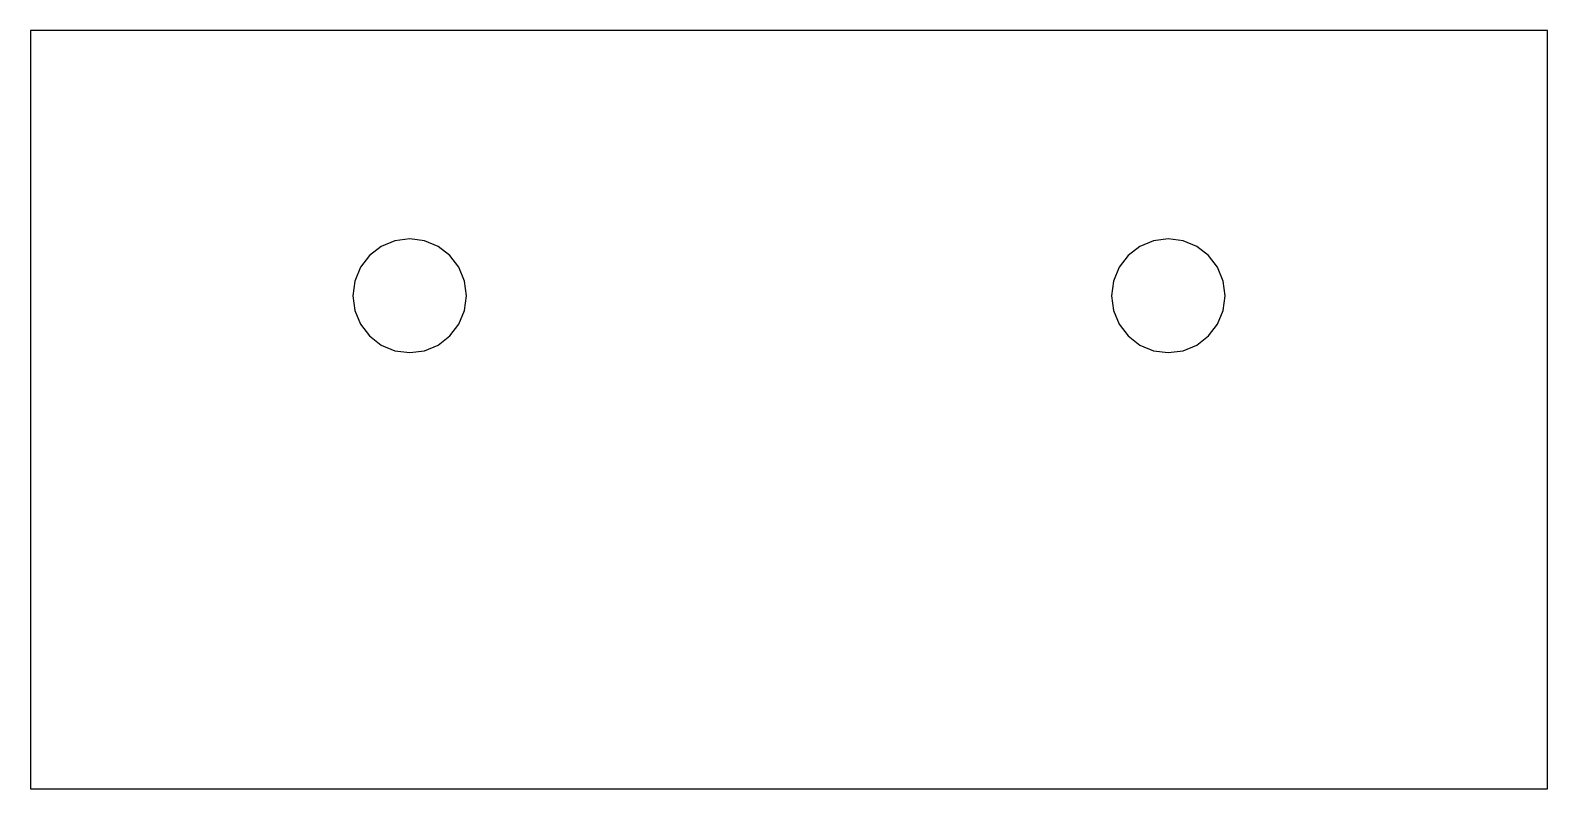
# Model space of a CAD drawing. Header units: metres. Extents: x -3526.3 to -3486.3, y -46 to -26.
import ezdxf

# ---------------------------------------------------------------- set-up
doc = ezdxf.new("R2010")
doc.units = ezdxf.units.M

msp = doc.modelspace()

# ---------------------------------------------------------------- linework, layer by layer
at = {"layer": 'GROUP0'}
for p, q in [((-3486.269, -26.032), (-3526.269, -26.032)), ((-3526.269, -26.032), (-3526.269, -46.032)), ((-3486.269, -46.032), (-3486.269, -26.032)), ((-3516.657, -31.583, 0), (-3517.019, -31.733, 0)), ((-3516.269, -31.532, 0), (-3516.657, -31.583, 0)), ((-3515.881, -31.583, 0), (-3516.269, -31.532, 0)), ((-3515.519, -31.733, 0), (-3515.881, -31.583, 0)), ((-3496.657, -31.583, 0), (-3497.019, -31.733, 0)), ((-3496.269, -31.532, 0), (-3496.657, -31.583, 0)), ((-3495.881, -31.583, 0), (-3496.269, -31.532, 0)), ((-3495.519, -31.733, 0), (-3495.881, -31.583, 0)), ((-3517.33, -31.971, 0), (-3517.568, -32.282, 0)), ((-3517.019, -31.733, 0), (-3517.33, -31.971, 0)), ((-3515.208, -31.971, 0), (-3515.519, -31.733, 0)), ((-3514.97, -32.282, 0), (-3515.208, -31.971, 0)), ((-3497.33, -31.971, 0), (-3497.568, -32.282, 0)), ((-3497.019, -31.733, 0), (-3497.33, -31.971, 0)), ((-3495.208, -31.971, 0), (-3495.519, -31.733, 0)), ((-3494.97, -32.282, 0), (-3495.208, -31.971, 0)), ((-3517.568, -32.282, 0), (-3517.718, -32.643, 0)), ((-3514.82, -32.643, 0), (-3514.97, -32.282, 0)), ((-3497.568, -32.282, 0), (-3497.718, -32.643, 0)), ((-3494.82, -32.643, 0), (-3494.97, -32.282, 0)), ((-3517.718, -32.643, 0), (-3517.769, -33.032, 0)), ((-3514.769, -33.032, 0), (-3514.82, -32.643, 0)), ((-3497.718, -32.643, 0), (-3497.769, -33.032, 0)), ((-3494.769, -33.032, 0), (-3494.82, -32.643, 0)), ((-3517.769, -33.032, 0), (-3517.718, -33.42, 0)), ((-3514.82, -33.42, 0), (-3514.769, -33.032, 0)), ((-3497.769, -33.032, 0), (-3497.718, -33.42, 0)), ((-3494.82, -33.42, 0), (-3494.769, -33.032, 0)), ((-3517.718, -33.42, 0), (-3517.568, -33.782, 0)), ((-3514.97, -33.782, 0), (-3514.82, -33.42, 0)), ((-3497.718, -33.42, 0), (-3497.568, -33.782, 0)), ((-3494.97, -33.782, 0), (-3494.82, -33.42, 0)), ((-3517.568, -33.782, 0), (-3517.33, -34.092, 0)), ((-3515.208, -34.092, 0), (-3514.97, -33.782, 0)), ((-3497.568, -33.782, 0), (-3497.33, -34.092, 0)), ((-3495.208, -34.092, 0), (-3494.97, -33.782, 0)), ((-3517.33, -34.092, 0), (-3517.019, -34.331, 0)), ((-3517.019, -34.331, 0), (-3516.657, -34.481, 0)), ((-3515.881, -34.481, 0), (-3515.519, -34.331, 0)), ((-3515.519, -34.331, 0), (-3515.208, -34.092, 0)), ((-3497.33, -34.092, 0), (-3497.019, -34.331, 0)), ((-3497.019, -34.331, 0), (-3496.657, -34.481, 0)), ((-3495.881, -34.481, 0), (-3495.519, -34.331, 0)), ((-3495.519, -34.331, 0), (-3495.208, -34.092, 0)), ((-3516.657, -34.481, 0), (-3516.269, -34.532, 0)), ((-3516.269, -34.532, 0), (-3515.881, -34.481, 0)), ((-3496.657, -34.481, 0), (-3496.269, -34.532, 0)), ((-3496.269, -34.532, 0), (-3495.881, -34.481, 0)), ((-3526.269, -46.032), (-3486.269, -46.032))]:
    msp.add_line(p, q, dxfattribs=at)

doc.saveas('drawing.dxf')
